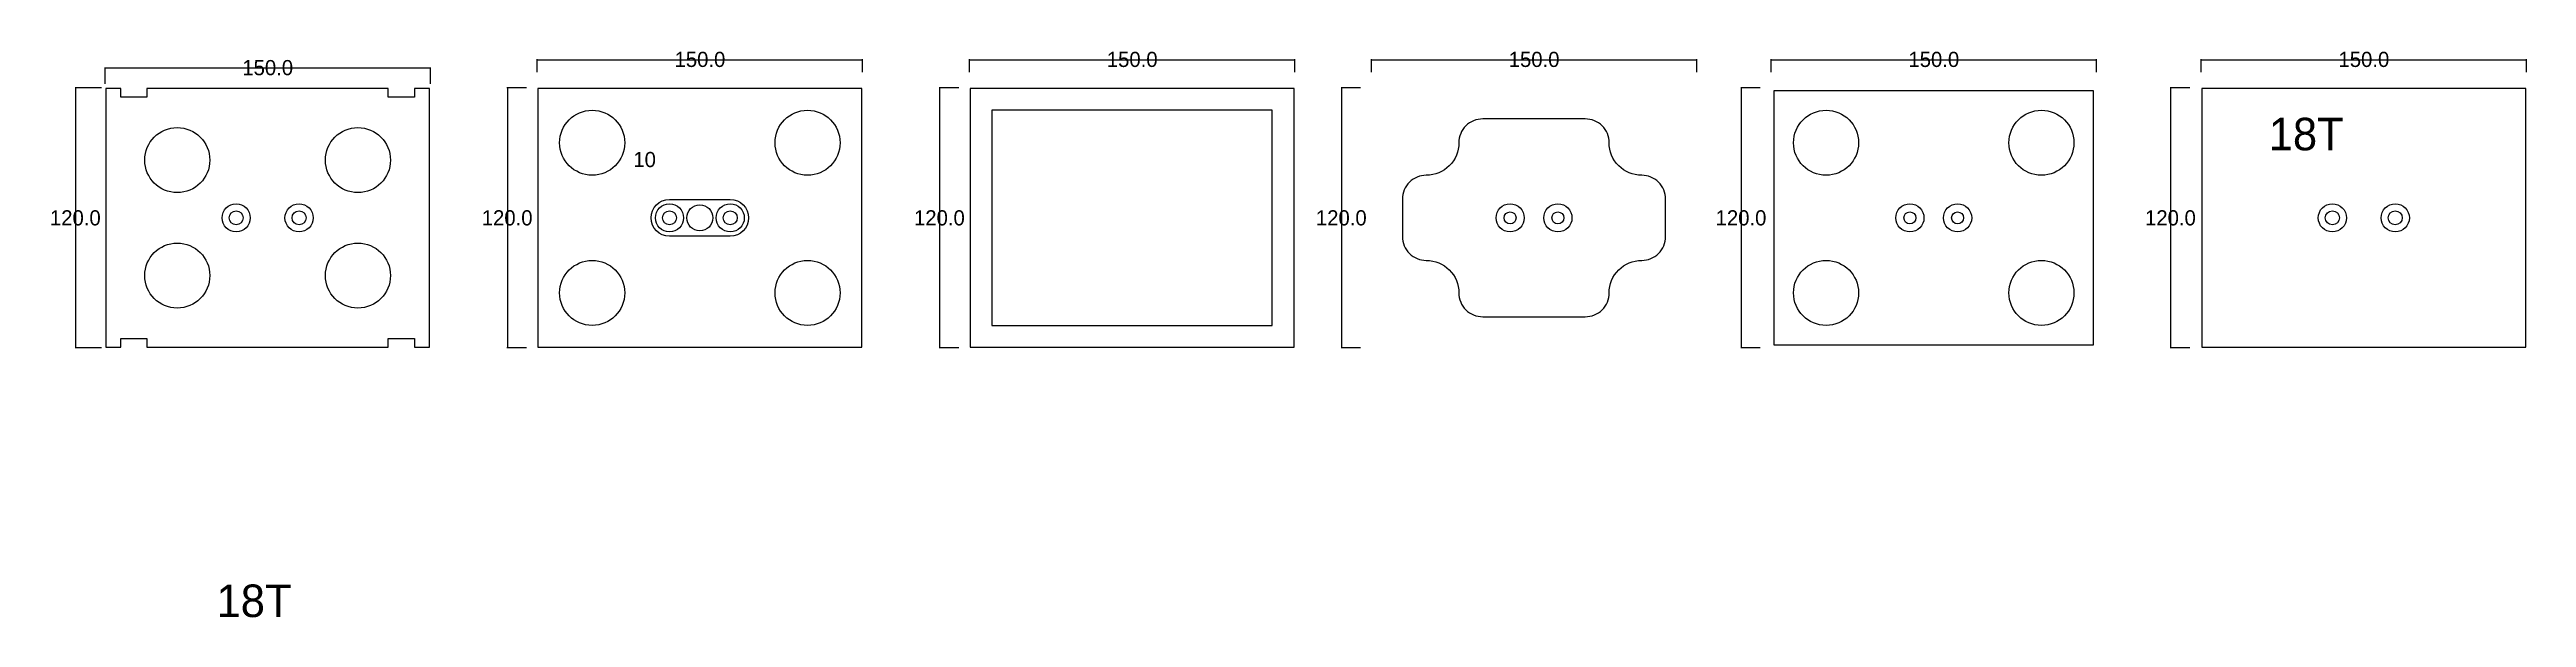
# Model space of a CAD drawing. Header units: millimetres. Extents: x 640 to 1782, y 239 to 501.
import ezdxf

# ---------------------------------------------------------------- set-up
doc = ezdxf.new("R2010")
doc.units = ezdxf.units.MM
for name, color, linetype in [('TEXT', 3, 'Continuous'), ('볼트 구멍', 7, 'Continuous'), ('치구', 7, 'Continuous'), ('치수', 7, 'Continuous')]:
    doc.layers.add(name, color=color, linetype=linetype)
doc.dimstyles.get("Standard").update_dxf_attribs({"dimtxt": 7, "dimasz": 0.18, "dimexe": 0.18, "dimexo": 0.0625, "dimgap": 0.09, "dimtad": 0, "dimtih": 1, "dimtoh": 1, "dimdec": 1, "dimzin": 0, "dimdsep": 46, "dimtxsty": 'Standard', "dimcen": 0.09, "dimadec": 0, "dimazin": 0, "dimtfac": 1, "dimtdec": 1, "dimtofl": 0, "dimtmove": 0, "dimatfit": 3, "dimfxl": 0, "dimtolj": 1, "dimtzin": 0, "dimarcsym": 0})

# ---------------------------------------------------------------- blocks, each defined once
blk = doc.blocks.new('*D25')
at = {"color": 0, "lineweight": -2}
for p, q in [((665.3, 485.1), (665.3, 492.6)), ((665.3, 492.5), (815.3, 492.5)), ((815.3, 485.1), (815.3, 492.6))]:
    blk.add_line(p, q, dxfattribs=at)
for points in [[(665.3, 492.5), (665.4, 492.5), (665.4, 492.4)], [(815.3, 492.5), (815.1, 492.4), (815.1, 492.5)]]:
    blk.add_solid(points)
at = {"layer": 'Defpoints'}
for p in [(665.3, 492.5), (815.3, 492.5), (665.3, 485.1), (815.3, 485.1)]:
    blk.add_point(p, dxfattribs=at)
at = {"insert": (740.3, 492.5), "char_height": 7, "attachment_point": 5}
blk.add_mtext('150.0', dxfattribs=at)
blk = doc.blocks.new('*D27')
at = {"color": 0, "lineweight": -2}
for p, q in [((663.7, 483.2), (651.5, 483.2)), ((651.7, 483.2), (651.7, 363.2)), ((663.7, 363.2), (651.5, 363.2))]:
    blk.add_line(p, q, dxfattribs=at)
for points in [[(651.7, 483.2), (651.8, 483.1), (651.7, 483.1)], [(651.7, 363.2), (651.7, 363.4), (651.8, 363.4)]]:
    blk.add_solid(points)
at = {"layer": 'Defpoints'}
for p in [(651.7, 483.2), (663.8, 483.2), (651.7, 363.2), (663.8, 363.2)]:
    blk.add_point(p, dxfattribs=at)
at = {"insert": (651.6, 423.2), "char_height": 7, "attachment_point": 5}
blk.add_mtext('120.0', dxfattribs=at)
blk = doc.blocks.new('*D32')
at = {"color": 0, "lineweight": -2}
for p, q in [((864.6, 490.4), (864.6, 496.4)), ((864.6, 496.2), (1014.6, 496.2)), ((1014.6, 490.4), (1014.6, 496.4))]:
    blk.add_line(p, q, dxfattribs=at)
for points in [[(864.6, 496.2), (864.7, 496.3), (864.7, 496.2)], [(1014.6, 496.2), (1014.4, 496.2), (1014.4, 496.3)]]:
    blk.add_solid(points)
at = {"layer": 'Defpoints'}
for p in [(864.6, 496.2), (1014.6, 496.2), (864.6, 490.3), (1014.6, 490.3)]:
    blk.add_point(p, dxfattribs=at)
at = {"insert": (939.6, 496.3), "char_height": 7, "attachment_point": 5}
blk.add_mtext('150.0', dxfattribs=at)
blk = doc.blocks.new('*D33')
at = {"color": 0, "lineweight": -2}
for p, q in [((859.6, 483.2), (850.6, 483.2)), ((850.8, 483.2), (850.8, 363.2)), ((859.6, 363.2), (850.6, 363.2))]:
    blk.add_line(p, q, dxfattribs=at)
for points in [[(850.8, 483.2), (850.8, 483.1), (850.7, 483.1)], [(850.8, 363.2), (850.7, 363.4), (850.8, 363.4)]]:
    blk.add_solid(points)
at = {"layer": 'Defpoints'}
for p in [(850.8, 483.2), (859.7, 483.2), (850.8, 363.2), (859.7, 363.2)]:
    blk.add_point(p, dxfattribs=at)
at = {"insert": (850.7, 423.2), "char_height": 7, "attachment_point": 5}
blk.add_mtext('120.0', dxfattribs=at)
blk = doc.blocks.new('*D34')
at = {"color": 0, "lineweight": -2}
for p, q in [((1063.9, 490.4), (1063.9, 496.4)), ((1063.9, 496.2), (1213.9, 496.2)), ((1213.9, 490.4), (1213.9, 496.4))]:
    blk.add_line(p, q, dxfattribs=at)
for points in [[(1063.9, 496.2), (1064, 496.3), (1064, 496.2)], [(1213.9, 496.2), (1213.7, 496.2), (1213.7, 496.3)]]:
    blk.add_solid(points)
at = {"layer": 'Defpoints'}
for p in [(1063.9, 496.2), (1213.9, 496.2), (1063.9, 490.3), (1213.9, 490.3)]:
    blk.add_point(p, dxfattribs=at)
at = {"insert": (1138.9, 496.3), "char_height": 7, "attachment_point": 5}
blk.add_mtext('150.0', dxfattribs=at)
blk = doc.blocks.new('*D35')
at = {"color": 0, "lineweight": -2}
for p, q in [((1058.9, 483.2), (1049.9, 483.2)), ((1050.1, 483.2), (1050.1, 363.2)), ((1058.9, 363.2), (1049.9, 363.2))]:
    blk.add_line(p, q, dxfattribs=at)
for points in [[(1050.1, 483.2), (1050.1, 483.1), (1050, 483.1)], [(1050.1, 363.2), (1050, 363.4), (1050.1, 363.4)]]:
    blk.add_solid(points)
at = {"layer": 'Defpoints'}
for p in [(1050.1, 483.2), (1059, 483.2), (1050.1, 363.2), (1059, 363.2)]:
    blk.add_point(p, dxfattribs=at)
at = {"insert": (1050, 423.2), "char_height": 7, "attachment_point": 5}
blk.add_mtext('120.0', dxfattribs=at)
blk = doc.blocks.new('*D36')
at = {"color": 0, "lineweight": -2}
for p, q in [((1433.5, 490.4), (1433.5, 496.4)), ((1433.5, 496.2), (1583.5, 496.2)), ((1583.5, 490.4), (1583.5, 496.4))]:
    blk.add_line(p, q, dxfattribs=at)
for points in [[(1433.5, 496.2), (1433.6, 496.3), (1433.6, 496.2)], [(1583.5, 496.2), (1583.3, 496.2), (1583.3, 496.3)]]:
    blk.add_solid(points)
at = {"layer": 'Defpoints'}
for p in [(1433.5, 496.2), (1583.5, 496.2), (1433.5, 490.3), (1583.5, 490.3)]:
    blk.add_point(p, dxfattribs=at)
at = {"insert": (1508.5, 496.3), "char_height": 7, "attachment_point": 5}
blk.add_mtext('150.0', dxfattribs=at)
blk = doc.blocks.new('*D37')
at = {"color": 0, "lineweight": -2}
for p, q in [((1249.2, 490.4), (1249.2, 496.4)), ((1249.2, 496.2), (1399.2, 496.2)), ((1399.2, 490.4), (1399.2, 496.4))]:
    blk.add_line(p, q, dxfattribs=at)
for points in [[(1249.2, 496.2), (1249.3, 496.3), (1249.3, 496.2)], [(1399.2, 496.2), (1399, 496.2), (1399, 496.3)]]:
    blk.add_solid(points)
at = {"layer": 'Defpoints'}
for p in [(1249.2, 496.2), (1399.2, 496.2), (1249.2, 490.3), (1399.2, 490.3)]:
    blk.add_point(p, dxfattribs=at)
at = {"insert": (1324.2, 496.3), "char_height": 7, "attachment_point": 5}
blk.add_mtext('150.0', dxfattribs=at)
blk = doc.blocks.new('*D38')
at = {"color": 0, "lineweight": -2}
for p, q in [((1244.2, 483.2), (1235.2, 483.2)), ((1235.4, 483.2), (1235.4, 363.2)), ((1244.2, 363.2), (1235.2, 363.2))]:
    blk.add_line(p, q, dxfattribs=at)
for points in [[(1235.4, 483.2), (1235.4, 483.1), (1235.3, 483.1)], [(1235.4, 363.2), (1235.3, 363.4), (1235.4, 363.4)]]:
    blk.add_solid(points)
at = {"layer": 'Defpoints'}
for p in [(1235.4, 483.2), (1244.3, 483.2), (1235.4, 363.2), (1244.3, 363.2)]:
    blk.add_point(p, dxfattribs=at)
at = {"insert": (1235.3, 423.2), "char_height": 7, "attachment_point": 5}
blk.add_mtext('120.0', dxfattribs=at)
blk = doc.blocks.new('*D39')
at = {"color": 0, "lineweight": -2}
for p, q in [((1428.5, 483.2), (1419.5, 483.2)), ((1419.7, 483.2), (1419.7, 363.2)), ((1428.5, 363.2), (1419.5, 363.2))]:
    blk.add_line(p, q, dxfattribs=at)
for points in [[(1419.7, 483.2), (1419.7, 483.1), (1419.6, 483.1)], [(1419.7, 363.2), (1419.6, 363.4), (1419.7, 363.4)]]:
    blk.add_solid(points)
at = {"layer": 'Defpoints'}
for p in [(1419.7, 483.2), (1428.6, 483.2), (1419.7, 363.2), (1428.6, 363.2)]:
    blk.add_point(p, dxfattribs=at)
at = {"insert": (1419.6, 423.2), "char_height": 7, "attachment_point": 5}
blk.add_mtext('120.0', dxfattribs=at)
blk = doc.blocks.new('*D40')
at = {"color": 0, "lineweight": -2}
for p, q in [((1631.8, 490.4), (1631.8, 496.4)), ((1631.8, 496.2), (1781.8, 496.2)), ((1781.8, 490.4), (1781.8, 496.4))]:
    blk.add_line(p, q, dxfattribs=at)
for points in [[(1631.8, 496.2), (1631.9, 496.3), (1631.9, 496.2)], [(1781.8, 496.2), (1781.6, 496.2), (1781.6, 496.3)]]:
    blk.add_solid(points)
at = {"layer": 'Defpoints'}
for p in [(1631.8, 496.2), (1781.8, 496.2), (1631.8, 490.3), (1781.8, 490.3)]:
    blk.add_point(p, dxfattribs=at)
at = {"insert": (1706.8, 496.3), "char_height": 7, "attachment_point": 5}
blk.add_mtext('150.0', dxfattribs=at)
blk = doc.blocks.new('*D41')
at = {"color": 0, "lineweight": -2}
for p, q in [((1626.6, 483.2), (1617.5, 483.2)), ((1617.7, 483.2), (1617.7, 363.2)), ((1626.6, 363.2), (1617.5, 363.2))]:
    blk.add_line(p, q, dxfattribs=at)
for points in [[(1617.7, 483.2), (1617.7, 483.1), (1617.7, 483.1)], [(1617.7, 363.2), (1617.7, 363.4), (1617.7, 363.4)]]:
    blk.add_solid(points)
at = {"layer": 'Defpoints'}
for p in [(1617.7, 483.2), (1626.6, 483.2), (1617.7, 363.2), (1626.6, 363.2)]:
    blk.add_point(p, dxfattribs=at)
at = {"insert": (1617.6, 423.2), "char_height": 7, "attachment_point": 5}
blk.add_mtext('120.0', dxfattribs=at)

msp = doc.modelspace()

# ---------------------------------------------------------------- linework, layer by layer
at = {"layer": '볼트 구멍', "color": 1}
msp.add_lwpolyline([(925.56, 414.74, -1), (925.56, 431.74), (953.56, 431.74, -1), (953.56, 414.74)], format="xyb", close=True, dxfattribs=at)
at = {"layer": '볼트 구멍', "color": 2}
for centre in [(725.76, 423.24), (754.76, 423.24)]:
    msp.add_circle(centre, 6.5, dxfattribs=at)
at = {"layer": '볼트 구멍', "color": 3}
for centre, radius in [((725.76, 423.24), 3.25), ((754.76, 423.24), 3.25), ((925.56, 423.24), 3.25), ((939.56, 423.24), 6), ((953.56, 423.24), 3.25), ((1313.16, 423.24), 2.75), ((1335.16, 423.24), 2.75), ((1497.46, 423.24), 2.75), ((1519.46, 423.24), 2.75), ((1692.26, 423.24), 3.25), ((1721.26, 423.24), 3.25)]:
    msp.add_circle(centre, radius, dxfattribs=at)
at = {"layer": '볼트 구멍', "color": 6}
for centre in [(925.56, 423.24), (953.56, 423.24), (1313.16, 423.24), (1335.16, 423.24), (1497.46, 423.24), (1519.46, 423.24), (1692.26, 423.24), (1721.26, 423.24)]:
    msp.add_circle(centre, 6.5, dxfattribs=at)
at = {"layer": '치구'}
for points in [[(665.61, 363.59), (672.61, 363.59), (672.61, 367.59), (684.61, 367.59), (684.61, 363.59), (795.91, 363.59), (795.91, 367.59), (807.91, 367.59), (807.91, 363.59), (814.91, 363.59), (814.91, 482.89), (807.91, 482.89), (807.91, 478.89), (795.91, 478.89), (795.91, 482.89), (684.61, 482.89), (684.61, 478.89), (672.61, 478.89), (672.61, 482.89), (665.61, 482.89)], [(864.91, 482.89), (864.91, 363.59), (1014.21, 363.59), (1014.21, 482.89)], [(1064.21, 482.89), (1064.21, 363.59), (1213.51, 363.59), (1213.51, 482.89)], [(1434.81, 481.89), (1434.81, 364.59), (1582.11, 364.59), (1582.11, 481.89)], [(1632.11, 482.89), (1632.11, 363.59), (1781.41, 363.59), (1781.41, 482.89)], [(1074.21, 472.89), (1074.21, 373.59), (1203.51, 373.59), (1203.51, 472.89)]]:
    msp.add_lwpolyline(points, close=True, dxfattribs=at)
msp.add_lwpolyline([(1263.51, 414.59, 0.4142136), (1274.51, 403.59, -0.4142136), (1289.51, 388.59, 0.4142136), (1300.51, 377.59), (1347.81, 377.59, 0.4142136), (1358.81, 388.59, -0.4142136), (1373.81, 403.59, 0.4142136), (1384.81, 414.59), (1384.81, 431.89, 0.4142136), (1373.81, 442.89, -0.4142136), (1358.81, 457.89, 0.4142136), (1347.81, 468.89), (1300.51, 468.89, 0.4142136), (1289.51, 457.89, -0.4142136), (1274.51, 442.89, 0.4142136), (1263.51, 431.89)], format="xyb", close=True, dxfattribs=at)
for centre in [(889.91, 457.89), (989.21, 457.89), (1458.81, 457.89), (1558.11, 457.89), (698.61, 449.89), (781.91, 449.89), (698.61, 396.59), (781.91, 396.59), (889.91, 388.59), (989.21, 388.59), (1458.81, 388.59), (1558.11, 388.59)]:
    msp.add_circle(centre, 15, dxfattribs=at)

# ---------------------------------------------------------------- texts
at = {"layer": 'TEXT', "color": 1}
for s, height, p in [('18T', 15, (1662.92, 454.4)), ('10', 7, (908.87, 446.64)), ('18T', 15, (716.71, 239.05))]:
    msp.add_text(s, height=height, dxfattribs=at).set_placement(p)

# ---------------------------------------------------------------- dimensions: what is measured, and where the dimension line sits
at = {"layer": '치수', "color": 4, "linetype": 'Continuous'}
for base, p1, p2, picture, middle in [((815.26, 492.46), (665.26, 485.06), (815.26, 485.06), '*D25', (740.26, 492.55)), ((1014.56, 496.23), (864.56, 490.34), (1014.56, 490.34), '*D32', (939.56, 496.32)), ((1213.86, 496.23), (1063.86, 490.34), (1213.86, 490.34), '*D34', (1138.86, 496.32)), ((1399.16, 496.23), (1249.16, 490.34), (1399.16, 490.34), '*D37', (1324.16, 496.32)), ((1583.46, 496.23), (1433.46, 490.34), (1583.46, 490.34), '*D36', (1508.46, 496.32)), ((1781.76, 496.23), (1631.76, 490.34), (1781.76, 490.34), '*D40', (1706.76, 496.32))]:
    dim = msp.add_linear_dim(base=base, p1=p1, p2=p2, dimstyle='Standard', override={"dimtxt": 5}, dxfattribs=at)
    dim.commit()
    dim.dimension.update_dxf_attribs({"geometry": picture, "text_midpoint": middle})
for base, p1, p2, picture, middle in [((651.73, 363.24), (663.8, 483.24), (663.8, 363.24), '*D27', (651.64, 423.24)), ((850.76, 363.24), (859.67, 483.24), (859.67, 363.24), '*D33', (850.67, 423.24)), ((1050.06, 363.24), (1058.97, 483.24), (1058.97, 363.24), '*D35', (1049.97, 423.24)), ((1235.36, 363.24), (1244.27, 483.24), (1244.27, 363.24), '*D38', (1235.27, 423.24)), ((1419.66, 363.24), (1428.57, 483.24), (1428.57, 363.24), '*D39', (1419.57, 423.24)), ((1617.71, 363.24), (1626.62, 483.24), (1626.62, 363.24), '*D41', (1617.62, 423.24))]:
    dim = msp.add_linear_dim(base=base, p1=p1, p2=p2, angle=90, dimstyle='Standard', override={"dimtxt": 5}, dxfattribs=at)
    dim.commit()
    dim.dimension.update_dxf_attribs({"geometry": picture, "text_midpoint": middle})

doc.saveas('drawing.dxf')
